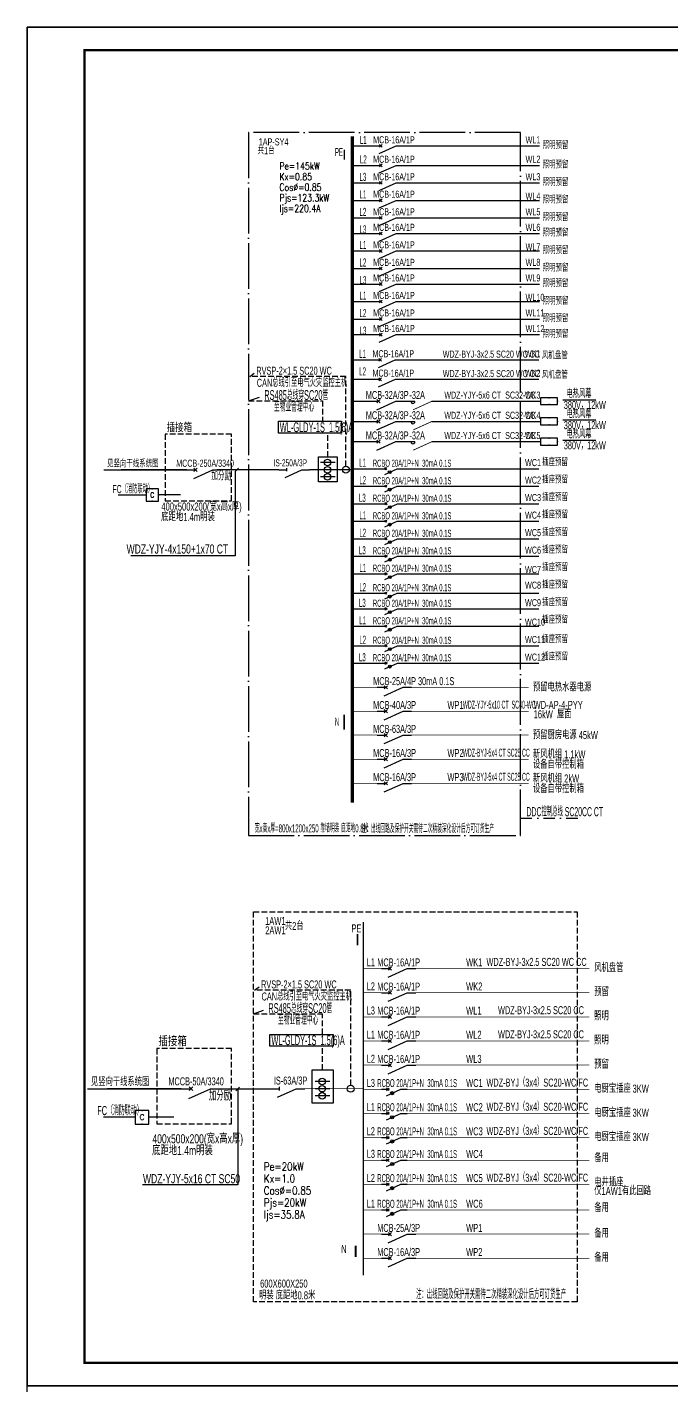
# Model space of a CAD drawing. Extents: x -118086 to 144314, y -110039 to 305761.
# Drawn here: x 27084 to 55267, y 8761 to 68161 of the extents above; entities that cross this region are included whole.
import ezdxf
from ezdxf.enums import TextEntityAlignment as Align

# ---------------------------------------------------------------- set-up
doc = ezdxf.new("R2010")
doc.units = 0
doc.header["$LTSCALE"] = 1000
for name, pattern in [('CONTINOUS', [0]), ('DASH', [0.35, 0.25, -0.1]), ('DASHDOT', [1, 0.5, -0.25, 0, -0.25]), ('DOTE', [2.42, 2, -0.2, 0.02, -0.2])]:
    doc.linetypes.add(name, pattern=pattern)
doc.layers.get('0').update_dxf_attribs({"linetype": 'CONTINUOUS'})
for name, color, linetype in [('D-TEXT', 7, 'CONTINUOUS'), ('DIM-箱柜', 3, 'CONTINUOUS'), ('DQ', 7, 'CONTINOUS'), ('ELEC-text', 7, 'CONTINUOUS'), ('ELEMENT', 3, 'CONTINUOUS'), ('EQUIP-照明', 3, 'CONTINUOUS'), ('EQUIP-箱柜', 3, 'CONTINUOUS'), ('PUB_TEXT', 7, 'CONTINUOUS'), ('SIG_TEXT', 7, 'CONTINUOUS'), ('TEL_TEXT', 3, 'CONTINUOUS'), ('TEL_TITLE', 7, 'CONTINUOUS'), ('WIRE', 4, 'CONTINUOUS'), ('WIRE-照明', 1, 'CONTINUOUS'), ('内审意见修改', 2, 'CONTINUOUS')]:
    doc.layers.add(name, color=color, linetype=linetype)
doc.layers.add('内审要求修改2.10', color=6, linetype='CONTINUOUS', plot=False)
doc.layers.get('内审要求修改2.10').off()
doc.styles.add('_COMPLEX', font='ros.shx', dxfattribs={"width": 0.6, "bigfont": 'jd.shx'})
doc.styles.add('_HZTXT', font='ROS', dxfattribs={"width": 0.8, "bigfont": 'JD'})
doc.styles.add('_TCH_LABEL', font='COMPLEX', dxfattribs={"bigfont": 'GBCBIG'})
doc.styles.add('_TEL_DIM', font='ROMANS2', dxfattribs={"width": 0.8, "height": 3.5, "bigfont": 'HZDF2'})
doc.styles.add('B', font='ros.shx', dxfattribs={"width": 0.8, "bigfont": 'jd.shx'})
doc.styles.add('DIM_FONT', font='ROMANS', dxfattribs={"bigfont": 'HZTXT'})
doc.styles.add('JD', font='ros.shx', dxfattribs={"width": 0.8, "height": 600, "bigfont": 'hztxt.shx'})
doc.styles.get("Standard").update_dxf_attribs({"font": 'GBENOR', "bigfont": 'GBCBIG'})

# ---------------------------------------------------------------- blocks, each defined once
blk = doc.blocks.new('M_M8')
for p, q in [((-0.25, -0.2), (0, -0.75)), ((0.05, -0.25), (-0.05, -0.25))]:
    blk.add_line(p, q)
for points in [[(0, 0), (0, -0.25)], [(0, -0.75), (0, -1)]]:
    blk.add_lwpolyline(points)
at = {"style": 'DIM_FONT', "width": 0.8, "flags": 9}
blk.add_attdef('S', (0.25, -0.5), '', height=0.2, dxfattribs=at)
blk = doc.blocks.new('M_M7')
for p, q in [((-0.25, -0.2), (0, -0.75)), ((-0.047, -0.297), (0.047, -0.203)), ((-0.047, -0.203), (0.047, -0.297))]:
    blk.add_line(p, q)
for points in [[(0, 0), (0, -0.25)], [(0, -0.75), (0, -1)]]:
    blk.add_lwpolyline(points)
at = {"width": 0.8, "flags": 9}
blk.add_attdef('S', (0.25, -0.5), '', height=0.2, dxfattribs=at)
blk = doc.blocks.new('M_M19DXM')
for p, q in [((-0.25, -0.2), (0, -0.75)), ((-0.047, -0.203), (0.047, -0.297)), ((-0.047, -0.297), (0.047, -0.203))]:
    blk.add_line(p, q)
for points in [[(0, 0), (0, -0.25)], [(0, -0.75), (0, -1)]]:
    blk.add_lwpolyline(points)
blk.add_circle((-0.151, -0.417), 0.0615)
at = {"style": 'DIM_FONT', "width": 0.8, "flags": 9}
blk.add_attdef('S', (0.25, -0.5), '', height=0.2, dxfattribs=at)
blk = doc.blocks.new('$equip_U$00000105(JDQINJING)')
for p, q in [((0.5, 1), (-0.5, 1)), ((-0.5, 1), (-0.5, 0)), ((0.5, 0), (0.5, 1)), ((-0.5, 0), (0.5, 0))]:
    blk.add_line(p, q)
for p in [(0, 1), (-0.5, 0.5), (0, 0), (0.5, 0.5)]:
    blk.add_point(p)
at = {"color": 7, "style": '_TEL_DIM'}
blk.add_attdef('$TEXT$', text='', height=0.4, dxfattribs=at).set_placement((-0.002, 0.507), align=Align.MIDDLE_CENTER)
at = {"color": 7, "style": '_TEL_DIM', "flags": 1}
blk.add_attdef('A', text='', height=0.00002, dxfattribs=at).set_placement((0, 0), align=Align.MIDDLE_CENTER)
blk = doc.blocks.new('SADF AGF AERG AER GER')
at = {"layer": 'DIM-箱柜'}
blk.add_lwpolyline([(-462150, -1228514), (-378050, -1228514), (-378050, -1287914), (-462150, -1287914)], close=True, dxfattribs=at)
blk = doc.blocks.new('A$C6873132B')
at = {"layer": 'DIM-箱柜'}
blk.add_blockref('SADF AGF AERG AER GER', (378050, 1287914), dxfattribs=at)
blk = doc.blocks.new('$equip$00001413')
for p, q in [((0.75, 0.6), (-0.75, 0.6)), ((-0.75, 0.6), (-0.75, 0)), ((-0.75, 0), (0.75, 0)), ((0.75, 0), (0.75, 0.6))]:
    blk.add_line(p, q)
for p in [(-0.75, 0.3), (0, 0.6), (0, 0), (0.75, 0.3)]:
    blk.add_point(p)
at = {"style": '_TCH_LABEL', "flags": 9}
blk.add_attdef('A', (0, 0), '', height=0.00002, dxfattribs=at)
blk = doc.blocks.new('$equip$00001781')
blk.add_circle((0, 0), 0.5)
at = {"flags": 9}
blk.add_attdef('A', (0, 0), '', height=0.00002, dxfattribs=at)
blk = doc.blocks.new('$element$00000577')
at = {"const_width": 0.0233}
for points in [[(0, 0), (0, -0.25)], [(-0.25, -0.2), (0, -0.75), (0, -1)]]:
    blk.add_lwpolyline(points, dxfattribs=at)
blk.add_arc((-0.008, -0.192), 0.0589, 81.8699, 278.1301)
at = {"flags": 9}
blk.add_attdef('S', (0, 0), '', height=0.00000667, dxfattribs=at)

msp = doc.modelspace()

# ---------------------------------------------------------------- linework, layer by layer
at = {"linetype": 'DOTE'}
for p, q in [((36764, 63555), (36760, 32825)), ((48657, 63555), (36764, 63555)), ((48653, 32825), (48657, 63555)), ((36760, 32825), (48653, 32825))]:
    msp.add_line(p, q, dxfattribs=at)
at = {"color": 3, "linetype": 'DASH'}
for p, q in [((36813, 52889, 0), (37011, 53040, 0)), ((41017, 52889, 0), (36813, 52889, 0)), ((41017, 48962), (41017, 52889)), ((37023, 26058, 0), (37221, 26209, 0)), ((41227, 26058, 0), (37023, 26058, 0)), ((41227, 21901), (41227, 26058))]:
    msp.add_line(p, q, dxfattribs=at)
at = {"color": 0}
for p, q in [((36764, 51829), (37240, 51981)), ((36978, 25028), (37419, 25180))]:
    msp.add_line(p, q, dxfattribs=at)
at = {"linetype": 'DASH'}
for p, q in [((36764, 51829), (40000, 51829)), ((40000, 51829), (40000, 50929)), ((40229, 49377, 0), (40229, 50411, 0)), ((36978, 12433), (36978, 29489)), ((36978, 29489), (51130, 29489)), ((51130, 29489), (51130, 12433)), ((36978, 25028, 0), (40001, 25028, 0)), ((40001, 24128, 0), (40001, 25028, 0)), ((40001, 22576), (40001, 23610, 0)), ((51130, 12433), (36978, 12433))]:
    msp.add_line(p, q, dxfattribs=at)
for p, q in [((36175, 48731, 0), (36318, 48874, 0)), ((32287, 47704, 0), (31055, 47704, 0)), ((36199, 21659, 0), (36361, 21821, 0)), ((31809, 20500, 0), (30418, 20500, 0))]:
    msp.add_line(p, q)
at = {"linetype": 'Continuous'}
for points, const_width in [([(40947, 62801), (40947, 62361)], 64.6), ([(40943, 38099), (40943, 37455)], 64.6), ([(41525, 28513), (41525, 28016)], 72.9), ([(41445, 14884), (41445, 14387)], 72.9)]:
    msp.add_lwpolyline(points, dxfattribs=dict(at, const_width=const_width))
at = {"color": 2, "elevation": 0}
for points in [[(38066, 50929), (40822, 50929), (40822, 50411), (38066, 50411)], [(37698, 24128), (40455, 24128), (40455, 23610), (37698, 23610)]]:
    msp.add_lwpolyline(points, close=True, dxfattribs=at)
at = {"linetype": 'DASH', "elevation": 0}
for points in [[(36019, 50364), (33121, 50364), (33121, 47457), (36019, 47457)], [(36022, 23503), (32751, 23503), (32751, 20222), (36022, 20222)]]:
    msp.add_lwpolyline(points, close=True, dxfattribs=at)
at = {"color": 0, "elevation": 0}
msp.add_lwpolyline([(39824, 49377), (40633, 49377), (40633, 48288), (39824, 48288)], close=True, dxfattribs=at)
at = {"color": 2}
for centre in [(40219, 49124), (40219, 48812), (40219, 48502), (39980, 22063), (39980, 21751), (39980, 21441)]:
    msp.add_circle(centre, 143, dxfattribs=at)
at = {"layer": 'ELEMENT'}
msp.add_lwpolyline([(39549, 22576), (40455, 22576), (40455, 21117), (39549, 21117)], close=True, dxfattribs=at)
at = {"layer": 'SIG_TEXT'}
for p, q in [((50499, 51872, 0), (51945, 51872, 0)), ((50499, 50988, 0), (51945, 50988, 0)), ((50499, 50105, 0), (51945, 50105, 0))]:
    msp.add_line(p, q, dxfattribs=at)
at = {"layer": 'TEL_TEXT', "color": 0, "ltscale": 2}
for p, q in [((36175, 48731, 0), (36175, 45046, 0)), ((36175, 45046, 0), (31611, 45046, 0)), ((36291, 21751, 0), (36291, 17548, 0)), ((36291, 17548), (32123, 17548))]:
    msp.add_line(p, q, dxfattribs=at)
at = {"layer": 'TEL_TEXT', "ltscale": 2}
for p, q in [((32819, 47723, 0), (33783, 47723, 0)), ((32409, 20522, 0), (33498, 20522, 0))]:
    msp.add_line(p, q, dxfattribs=at)
at = {"layer": 'TEL_TITLE'}
msp.add_lwpolyline([(27084, 8761), (111184, 8761), (111184, 68161), (27084, 68161)], close=True, dxfattribs=at)
at = {"layer": 'TEL_TITLE', "const_width": 100}
msp.add_lwpolyline([(29584, 9761), (110184, 9761), (110184, 67161), (29584, 67161)], close=True, dxfattribs=at)
at = {"layer": 'WIRE', "color": 4}
for p, q in [((40554, 49124), (39911, 49124)), ((40554, 48812), (39911, 48812)), ((40554, 48502), (39911, 48502)), ((40314, 22063), (39672, 22063)), ((40314, 21751), (39672, 21751)), ((40314, 21441), (39672, 21441))]:
    msp.add_line(p, q, dxfattribs=at)
at = {"layer": 'WIRE', "color": 7, "linetype": 'DASHDOT'}
msp.add_lwpolyline([(48653, 33575), (51430, 33575)], dxfattribs=at)
at = {"layer": 'WIRE-照明'}
for p, q in [((41302, 62970), (42545, 62970)), ((43373, 62970), (49479, 62970)), ((41302, 62120), (42545, 62120)), ((43373, 62120), (49479, 62120)), ((41285, 61355), (42528, 61355)), ((43373, 61355), (49479, 61355)), ((41287, 60590), (42530, 60590)), ((43373, 60590), (49479, 60590)), ((41285, 59824), (42528, 59824)), ((43373, 59824), (49479, 59824)), ((41285, 59143), (42528, 59143)), ((43373, 59143), (49479, 59143)), ((41287, 58378), (42530, 58378)), ((43373, 58378), (49479, 58378)), ((41285, 57612), (42528, 57612)), ((43373, 57612), (49479, 57612)), ((41285, 56931), (42528, 56931)), ((43373, 56931), (49479, 56931)), ((41287, 56165), (42530, 56165)), ((43373, 56165), (49479, 56165)), ((41285, 55400), (42528, 55400)), ((43373, 55400), (49479, 55400)), ((41285, 54719), (42528, 54719)), ((43373, 54719), (49479, 54719)), ((41272, 53617), (42516, 53617)), ((43342, 53617), (49448, 53617)), ((41272, 52768), (42516, 52768)), ((43344, 52768), (49450, 52768)), ((30438, 48812), (34443, 48812)), ((41274, 48857), (42518, 48857)), ((43346, 48857), (49452, 48857)), ((41277, 48092), (42520, 48092)), ((43348, 48092), (49454, 48092)), ((41260, 47326), (42503, 47326)), ((43350, 47326), (49456, 47326)), ((41277, 46561), (42520, 46561)), ((43348, 46561), (49454, 46561)), ((41277, 45796), (42520, 45796)), ((43350, 45796), (49456, 45796)), ((41260, 45030), (42520, 45030)), ((43350, 45030), (49456, 45030)), ((41277, 44265), (42520, 44265)), ((43350, 44265), (49456, 44265)), ((41277, 43416), (42520, 43416)), ((43348, 43416), (49454, 43416)), ((41260, 42734), (42503, 42734)), ((43350, 42734), (49456, 42734)), ((41274, 41969), (42518, 41969)), ((43348, 41969), (49454, 41969)), ((41277, 41120), (42520, 41120)), ((43350, 41120), (49456, 41120)), ((41260, 40354), (42503, 40354)), ((43350, 40354), (49456, 40354)), ((29722, 21751), (34243, 21751)), ((35242, 21751), (37839, 21751))]:
    msp.add_line(p, q, dxfattribs=at)
at = {"layer": 'WIRE-照明', "linetype": 'Continuous'}
for p, q in [((41304, 51808), (42070, 51808)), ((43195, 51808), (44032, 51808)), ((44782, 51808), (49525, 51808)), ((41304, 50925), (42070, 50925)), ((43195, 50925), (44032, 50925)), ((44782, 50925), (49525, 50925)), ((41304, 50041), (42070, 50041)), ((43195, 50041), (44032, 50041)), ((44782, 50041), (49525, 50041)), ((34063, 48812), (31200, 48812)), ((38091, 48812), (35392, 48812)), ((41287, 48812), (39420, 48812)), ((33814, 21751), (30582, 21751))]:
    msp.add_line(p, q, dxfattribs=at)
at = {"layer": 'WIRE-照明'}
for points, const_width in [([(41304, 63391), (41304, 34250)], 142), ([(41782, 29036), (41782, 13598)], 60)]:
    msp.add_lwpolyline(points, dxfattribs=dict(at, const_width=const_width))
at = {"layer": 'WIRE-照明', "linetype": 'Continuous'}
for points, const_width in [([(41304, 39299), (42392, 39299)], 30), ([(43517, 39299), (49013, 39299)], 30), ([(41304, 38255), (42392, 38255)], 30), ([(43517, 38255), (49013, 38255)], 30), ([(41304, 37212), (42392, 37212)], 30), ([(43517, 37212), (49013, 37212)], 30), ([(41304, 36156), (42392, 36156)], 30), ([(43517, 36156), (49013, 36156)], 30), ([(41304, 35101), (42392, 35101)], 30), ([(43517, 35101), (49013, 35101)], 30), ([(41782, 27003), (42570, 27003)], 30), ([(44070, 27003), (51659, 27003)], 30), ([(41782, 25948), (42570, 25948)], 30), ([(44070, 25948), (51659, 25948)], 30), ([(41782, 24892), (42570, 24892)], 30), ([(44070, 24892), (51659, 24892)], 30), ([(41782, 23837), (42570, 23837)], 30), ([(43695, 23837), (51659, 23837)], 30), ([(41782, 22782), (42570, 22782)], 30), ([(43695, 22782), (51659, 22782)], 30), ([(39221, 21751), (41782, 21751)], 25), ([(39417, 21751), (39989, 21751)], 25), ([(41782, 21726), (42570, 21726)], 30), ([(43695, 21726), (51659, 21726)], 30), ([(41782, 20671), (42570, 20671)], 30), ([(43695, 20671), (51659, 20671)], 30), ([(41782, 19615), (42570, 19615)], 30), ([(43695, 19615), (51659, 19615)], 30), ([(41782, 18626), (42570, 18626)], 30), ([(43695, 18626), (51659, 18626)], 30), ([(41782, 17571), (42570, 17571)], 30), ([(43695, 17571), (51659, 17571)], 30), ([(41782, 16449), (42570, 16449)], 30), ([(43695, 16449), (51659, 16449)], 30), ([(41782, 15394), (42570, 15394)], 30), ([(43695, 15394), (51659, 15394)], 30), ([(41782, 14338), (42570, 14338)], 30), ([(43695, 14338), (51659, 14338)], 30)]:
    msp.add_lwpolyline(points, dxfattribs=dict(at, const_width=const_width))

# ---------------------------------------------------------------- block references
at = {"layer": 'DIM-箱柜'}
for p in [(489234, 1296675), (489234, 1237275)]:
    msp.add_blockref('SADF AGF AERG AER GER', p, dxfattribs=at)
at = {"layer": 'DQ'}
for name, p, xscale, yscale, zscale, rotation in [('M_M7', (42213, 62970), 1328.571428571428, 1328.571428571428, 1328.571428571428, 90), ('M_M7', (42213, 62120), 1328.571428571429, 1328.571428571429, 1328.571428571429, 89.99999999999999), ('M_M7', (42213, 61355), 1328.571428571429, 1328.571428571429, 1328.571428571429, 89.99999999999999), ('M_M7', (42213, 60590), 1328.571428571429, 1328.571428571429, 1328.571428571429, 89.99999999999999), ('M_M7', (42213, 59824), 1328.571428571428, 1328.571428571428, 1328.571428571428, 90), ('M_M7', (42213, 59143), 1328.571428571429, 1328.571428571429, 1328.571428571429, 89.99999999999999), ('M_M7', (42213, 58378), 1328.571428571429, 1328.571428571429, 1328.571428571429, 89.99999999999999), ('M_M7', (42213, 57612), 1328.571428571428, 1328.571428571428, 1328.571428571428, 90), ('M_M7', (42213, 56931), 1328.571428571429, 1328.571428571429, 1328.571428571429, 89.99999999999999), ('M_M7', (42213, 56165), 1328.571428571429, 1328.571428571429, 1328.571428571429, 89.99999999999999), ('M_M7', (42213, 55400), 1328.571428571428, 1328.571428571428, 1328.571428571428, 90), ('M_M7', (42213, 54719), 1328.571428571429, 1328.571428571429, 1328.571428571429, 89.99999999999999), ('M_M7', (42182, 53617), 1328.571428571429, 1328.571428571429, 1328.571428571429, 89.99999999999999), ('M_M7', (42184, 52768), 1328.571428571428, 1328.571428571428, 1328.571428571428, 90), ('M_M8', (38091, 48812), 1328.571428571429, 1328.571428571429, 1328.571428571429, 89.99999999999999), ('M_M8', (37721, 21751), 1500, 1500, 1500, 90)]:
    msp.add_blockref(name, p, dxfattribs=dict(at, xscale=xscale, yscale=yscale, zscale=zscale, rotation=rotation))
at = {"layer": 'ELEMENT'}
for name, p, xscale, yscale, zscale, rotation in [('M_M7', (42070, 51808), 1500, 1500, 1500, 90), ('$element$00000577', (43657, 51808), 1500, 1500, 1500, 90), ('M_M7', (42070, 50925), 1500, 1500, 1500, 90), ('$element$00000577', (43657, 50925), 1500, 1500, 1500, 90), ('M_M7', (42070, 50041), 1500, 1500, 1500, 90), ('$element$00000577', (43657, 50041), 1500, 1500, 1500, 90), ('M_M7', (34063, 48812), 1518.367346938746, 1518.367346938746, 1518.367346938746, 90), ('M_M19DXM', (42516, 48857), 996.428571428589, 996.428571428589, 996.428571428589, 89.99999999999999), ('M_M19DXM', (42518, 48092), 996.428571428589, 996.428571428589, 996.428571428589, 89.99999999999999), ('M_M19DXM', (42520, 47326), 996.4285714285713, 996.4285714285713, 996.4285714285713, 90), ('M_M19DXM', (42518, 46561), 996.4285714285713, 996.4285714285713, 996.4285714285713, 90), ('M_M19DXM', (42520, 45796), 996.4285714285713, 996.4285714285713, 996.4285714285713, 90), ('M_M19DXM', (42520, 45030), 996.4285714285713, 996.4285714285713, 996.4285714285713, 90), ('M_M19DXM', (42520, 44265), 996.4285714285713, 996.4285714285713, 996.4285714285713, 90), ('M_M19DXM', (42518, 43416), 996.4285714285697, 996.4285714285697, 996.4285714285697, 89.99999999999999), ('M_M19DXM', (42520, 42734), 996.4285714285713, 996.4285714285713, 996.4285714285713, 90), ('M_M19DXM', (42518, 41969), 996.4285714285713, 996.4285714285713, 996.4285714285713, 90), ('M_M19DXM', (42520, 41120), 996.4285714285697, 996.4285714285697, 996.4285714285697, 89.99999999999999), ('M_M19DXM', (42520, 40354), 996.4285714285713, 996.4285714285713, 996.4285714285713, 90), ('M_M7', (42392, 39299), 1500, 1500, 1500, 90), ('M_M7', (42392, 38255), 1500, 1500, 1500, 90), ('M_M7', (42392, 37212), 1500, 1500, 1500, 90), ('M_M7', (42392, 36156), 1500, 1500, 1500, 90), ('M_M7', (42392, 35101), 1500, 1500, 1500, 90), ('M_M7', (42570, 27003), 1500, 1500, 1500, 90), ('M_M7', (42570, 25948), 1500, 1500, 1500, 90), ('M_M7', (42570, 24892), 1500, 1500, 1500, 90), ('M_M7', (42570, 23837), 1500, 1500, 1500, 90), ('M_M7', (42570, 22782), 1500, 1500, 1500, 90), ('M_M7', (33814, 21751), 1714.285714285681, 1714.285714285681, 1714.285714285681, 90), ('M_M19DXM', (42570, 21726), 1125, 1125, 1125, 90), ('M_M19DXM', (42570, 20671), 1125, 1125, 1125, 90), ('M_M19DXM', (42570, 19615), 1125, 1125, 1125, 90), ('M_M19DXM', (42570, 18626), 1125, 1125, 1125, 90), ('M_M19DXM', (42570, 17571), 1125, 1125, 1125, 90), ('M_M19DXM', (42570, 16449), 1125, 1125, 1125, 90), ('M_M7', (42570, 15394), 1500, 1500, 1500, 90), ('M_M7', (42570, 14338), 1500, 1500, 1500, 90)]:
    msp.add_blockref(name, p, dxfattribs=dict(at, xscale=xscale, yscale=yscale, zscale=zscale, rotation=rotation))
at = {"layer": 'EQUIP-照明', "linetype": 'ByBlock', "xscale": 300, "yscale": 300, "zscale": 300}
for p in [(41017, 48812), (41227, 21751)]:
    msp.add_blockref('$equip$00001781', p, dxfattribs=at)
at = {"layer": 'EQUIP-箱柜', "xscale": 500, "yscale": 500, "zscale": 500}
for p in [(49900, 51658), (49900, 50775), (49900, 49891)]:
    msp.add_blockref('$equip$00001413', p, dxfattribs=at)
at = {"layer": 'EQUIP-箱柜'}
for p, xscale, yscale, zscale in [((32553, 47439, 0), 531.4285714285714, 531.4285714285714, 531.4285714285714), ((32109, 20200, 0), 600, 600, 600)]:
    msp.add_blockref('$equip_U$00000105(JDQINJING)', p, dxfattribs=dict(at, xscale=xscale, yscale=yscale, zscale=zscale)).add_auto_attribs({'$TEXT$': 'C'})
at = {"layer": '内审要求修改2.10'}
for p in [(111184, 8761), (111184, -50639)]:
    msp.add_blockref('A$C6873132B', p, dxfattribs=at)

# ---------------------------------------------------------------- texts
at = {"layer": 'D-TEXT', "style": '_HZTXT', "width": 0.45}
for s, height, p in [('L1', 354.3, (41627, 63054)), ('PE', 354.3, (40538, 62522)), ('L2', 354.3, (41633, 62204)), ('L3', 354.3, (41615, 61438)), ('L1', 354.3, (41617, 60673)), ('L2', 354.3, (41615, 59908)), ('L3', 354.3, (41617, 59142)), ('L1', 354.3, (41617, 58461)), ('L2', 354.3, (41615, 57696)), ('L3', 354.3, (41617, 56930)), ('L1', 354.3, (41617, 56249)), ('L2', 354.3, (41615, 55483)), ('L3', 354.3, (41617, 54718)), ('L1', 354.3, (41602, 53701)), ('L2', 354.3, (41602, 52935)), ('L1', 354.3, (41604, 48941)), ('L2', 354.3, (41606, 48175)), ('L3', 354.3, (41590, 47410)), ('L1', 354.3, (41606, 46645)), ('L2', 354.3, (41606, 45879)), ('L3', 354.3, (41590, 45114)), ('L1', 354.3, (41606, 44348)), ('L2', 354.3, (41606, 43499)), ('L3', 354.3, (41590, 42818)), ('L1', 354.3, (41604, 42052)), ('L2', 354.3, (41606, 41203)), ('L3', 354.3, (41590, 40438)), ('N', 354, (40534, 37616)), ('DDC控制总线 SC20CC CT', 400, (48917, 33662)), ('宽x高x厚=800x1200x250 靠墙明装 底距地0.8米', 354.29, (37035, 32956)), ('注：出线回路及保护开关需待二次精装深化设计后方可订货生产', 354.29, (41692, 32935)), ('注：出线回路及保护开关需待二次精装深化设计后方可订货生产', 400, (44090, 12557))]:
    msp.add_text(s, height=height, dxfattribs=at).set_placement(p)
at = {"layer": 'D-TEXT', "color": 0, "style": '_HZTXT', "width": 0.45}
for s, height, p in [('RS485总线穿SC20管', 428.57, (37450, 51864, 0)), ('至物业管理中心', 428.6, (37873, 51351, 0)), ('WL-GLDY-1S  1.5(6)A', 428.57, (38129, 50457, 0)), ('RS485总线穿SC20管', 428.57, (37628, 25062, 0)), ('至物业管理中心', 428.6, (38051, 24550, 0)), ('WL-GLDY-1S  1.5(6)A', 428.57, (37761, 23656, 0))]:
    msp.add_text(s, height=height, dxfattribs=at).set_placement(p)
at = {"layer": 'ELEC-text', "style": '_HZTXT', "width": 0.8}
for height, p in [(354.3, (33183, 50461, 0)), (400, (32821, 23613, 0))]:
    msp.add_text('插接箱', height=height, dxfattribs=at).set_placement(p)
at = {"layer": 'PUB_TEXT', "style": '_HZTXT', "width": 0.5}
for height, p in [(354.3, (30817, 47789, 1015)), (400, (30149, 20596, 1146))]:
    msp.add_text('FC（消防联动）', height=height, dxfattribs=at).set_placement(p)
at = {"layer": 'SIG_TEXT', "style": '_TEL_DIM', "width": 0.8}
for s, height, p in [('Cos%%C=0.85', 310, (38113, 61010)), ('Pjs=123.3kW', 310, (38113, 60545)), ('Ijs=220.4A', 310, (38113, 60080)), ('Pe=20kW', 350, (37429, 18171)), ('Kx=1.0', 350, (37429, 17646)), ('Cos%%C=0.85', 350, (37429, 17121)), ('Pjs=20kW', 350, (37429, 16596)), ('Ijs=35.8A', 350, (37429, 16071))]:
    msp.add_text(s, height=height, dxfattribs=at).set_placement(p)
at = {"layer": 'TEL_TEXT', "ltscale": 2, "style": '_COMPLEX'}
for s, height, width, p in [('1AP-SY4', 310, 0.7, (37208, 62990)), ('MCB-16A/1P', 310, 0.6, (42212, 63082)), ('WL1', 310, 0.7, (48872, 63082)), ('照明预留', 310, 0.7, (49620, 62840)), ('MCB-16A/1P', 310, 0.6, (42212, 62232)), ('MCB-16A/1P', 310, 0.6, (42212, 61467)), ('照明预留', 310, 0.7, (49620, 61990)), ('照明预留', 310, 0.7, (49620, 61225)), ('MCB-16A/1P', 310, 0.6, (42212, 60702)), ('照明预留', 310, 0.7, (49620, 60460)), ('MCB-16A/1P', 310, 0.6, (42212, 59936)), ('照明预留', 310, 0.7, (49620, 59694)), ('MCB-16A/1P', 310, 0.6, (42212, 59255)), ('MCB-16A/1P', 310, 0.6, (42212, 58490)), ('照明预留', 310, 0.7, (49620, 59013)), ('照明预留', 310, 0.7, (49620, 58247)), ('MCB-16A/1P', 310, 0.6, (42212, 57724)), ('照明预留', 310, 0.7, (49620, 57482)), ('MCB-16A/1P', 310, 0.6, (42212, 57043)), ('照明预留', 310, 0.7, (49620, 56801)), ('MCB-16A/1P', 310, 0.6, (42212, 56277)), ('MCB-16A/1P', 310, 0.6, (42212, 55512)), ('照明预留', 310, 0.7, (49620, 56035)), ('照明预留', 310, 0.7, (49620, 55270)), ('MCB-16A/1P', 310, 0.6, (42212, 54831)), ('照明预留', 310, 0.7, (49620, 54589)), ('MCB-16A/1P', 310, 0.6, (42181, 53729)), ('WDZ-BYJ-3x2.5 SC20 WC CC', 310, 0.6, (45252, 53712)), ('WK1', 310, 0.7, (48840, 53729)), ('风机盘管', 310, 0.7, (49589, 53651)), (' RVSP-2×1.5 SC20 WC', 350, 0.6, (37011, 52967, 0)), ('MCB-16A/1P', 310, 0.6, (42183, 52880)), ('WDZ-BYJ-3x2.5 SC20 WC CC', 310, 0.6, (45254, 52862)), ('WK2', 310, 0.7, (48842, 52880)), ('风机盘管', 310, 0.7, (49591, 52801)), ('CAN总线引至电气火灾监控主机', 350, 0.6, (37122, 52439, 0)), ('MCB-32A/3P', 350, 0.6, (41890, 51904)), ('电热风幕', 350, 0.6, (50661, 51955, -124)), ('-32A', 350, 0.6, (43796, 51904)), ('WDZ-YJY-5x6 CT  SC32-CC', 310, 0.6, (45322, 51921)), ('WK3', 310, 0.7, (48840, 51920)), ('380V，12kW', 350, 0.6, (50544, 51470, -124)), ('MCB-32A/3P', 350, 0.6, (41890, 51020)), ('-32A', 350, 0.6, (43796, 51020)), ('WDZ-YJY-5x6 CT  SC32-CC', 310, 0.6, (45322, 51038)), ('WK4', 310, 0.7, (48840, 51037)), ('电热风幕', 350, 0.6, (50661, 51071, -124)), ('MCB-32A/3P', 350, 0.6, (41890, 50137)), ('-32A', 350, 0.6, (43796, 50137)), ('380V，12kW', 350, 0.6, (50544, 50586, -124)), ('电热风幕', 350, 0.6, (50661, 50188, -124)), ('WDZ-YJY-5x6 CT  SC32-CC', 310, 0.6, (45322, 50154)), ('WK5', 310, 0.7, (48840, 50153)), ('380V，12kW', 350, 0.6, (50544, 49703, -124)), ('插座预留', 310, 0.7, (49593, 48985)), ('RCBO 20A/1P+N  30mA 0.1S', 310, 0.5, (42194, 48942)), ('WC1', 310, 0.7, (48849, 48969)), ('RCBO 20A/1P+N  30mA 0.1S', 310, 0.5, (42196, 48176)), ('插座预留', 310, 0.7, (49595, 48219)), ('RCBO 20A/1P+N  30mA 0.1S', 310, 0.5, (42198, 47411)), ('插座预留', 310, 0.7, (49597, 47454)), ('底距地1.4m明装', 354.3, 0.7, (32941, 46568, 0)), ('400x500x200(宽x高x厚)', 354.29, 0.7, (32951, 47025, 0)), ('RCBO 20A/1P+N  30mA 0.1S', 310, 0.5, (42196, 46646)), ('插座预留', 310, 0.7, (49595, 46689)), ('RCBO 20A/1P+N  30mA 0.1S', 310, 0.5, (42198, 45880)), ('插座预留', 310, 0.7, (49597, 45923)), ('RCBO 20A/1P+N  30mA 0.1S', 310, 0.5, (42198, 45115)), ('插座预留', 310, 0.7, (49597, 45158)), ('RCBO 20A/1P+N  30mA 0.1S', 310, 0.5, (42198, 44350)), ('插座预留', 310, 0.7, (49597, 44393)), ('插座预留', 310, 0.7, (49595, 43627)), ('RCBO 20A/1P+N  30mA 0.1S', 310, 0.5, (42196, 43500)), ('RCBO 20A/1P+N  30mA 0.1S', 310, 0.5, (42198, 42819)), ('插座预留', 310, 0.7, (49597, 42862)), ('RCBO 20A/1P+N  30mA 0.1S', 310, 0.5, (42196, 42054)), ('插座预留', 310, 0.7, (49595, 42097)), ('插座预留', 310, 0.7, (49597, 41247)), ('RCBO 20A/1P+N  30mA 0.1S', 310, 0.5, (42198, 41204)), ('RCBO 20A/1P+N  30mA 0.1S', 310, 0.5, (42198, 40439)), ('插座预留', 310, 0.7, (49597, 40482)), ('MCB-25A/4P 30mA 0.1S', 350, 0.6, (42212, 39394)), ('预留电热水器电源', 350, 0.7, (49196, 39123)), ('MCB-40A/3P', 350, 0.6, (42212, 38351)), ('WP1', 350, 0.7, (45455, 38353)), ('WDZ-YJY-5x10 CT  SC40-WC', 350, 0.4, (46131, 38368)), ('WD-AP-4-PYY', 350, 0.7, (49227, 38357)), ('16kW  屋面', 350, 0.7, (49227, 37946)), ('MCB-63A/3P', 350, 0.6, (42212, 37307)), ('预留厨房电源 45kW', 350, 0.7, (49196, 37036)), ('MCB-16A/3P', 350, 0.6, (42212, 36252)), ('WP2', 350, 0.7, (45455, 36254)), ('新风机组 1.1kW', 350, 0.7, (49196, 36195)), ('设备自带控制箱', 350, 0.7, (49196, 35746)), ('MCB-16A/3P', 350, 0.6, (42212, 35197)), ('WP3', 350, 0.7, (45455, 35198)), ('新风机组 2kW', 350, 0.7, (49196, 35139)), ('设备自带控制箱', 350, 0.7, (49196, 34690)), ('1AW1 ', 350, 0.7, (37487, 28910)), ('2AW1 ', 350, 0.7, (37491, 28499)), ('共2台', 350, 0.7, (38350, 28691)), ('L1', 350, 0.6, (41931, 27106)), ('MCB-16A/1P', 350, 0.6, (42389, 27099)), ('WK1', 350, 0.7, (46274, 27101)), ('WDZ-BYJ-3x2.5 SC20 WC CC', 350, 0.6, (47163, 27120)), ('风机盘管', 350, 0.7, (51876, 26857)), (' RVSP-2×1.5 SC20 WC', 350, 0.6, (37221, 26136, 0)), ('L2', 350, 0.6, (41931, 26051)), ('MCB-16A/1P', 350, 0.6, (42389, 26043)), ('WK2', 350, 0.7, (46274, 26045)), ('预留', 350, 0.7, (51876, 25802)), ('CAN总线引至电气火灾监控主机', 350, 0.6, (37332, 25608, 0)), ('L3', 350, 0.6, (41931, 24995)), ('MCB-16A/1P', 350, 0.6, (42389, 24988)), ('WL1', 350, 0.7, (46274, 24990)), ('WDZ-BYJ-3x2.5 SC20 CC', 350, 0.6, (47667, 25009)), ('照明', 350, 0.7, (51870, 24746)), ('L1', 350, 0.6, (41931, 23940)), ('MCB-16A/1P', 350, 0.6, (42389, 23932)), ('WL2', 350, 0.7, (46274, 23934)), ('WDZ-BYJ-3x2.5 SC20 CC', 350, 0.6, (47667, 23954)), ('照明', 350, 0.7, (51870, 23691)), ('L2', 350, 0.6, (41931, 22884)), ('MCB-16A/1P', 350, 0.6, (42389, 22877)), ('WL3', 350, 0.7, (46274, 22879)), ('预留', 350, 0.7, (51876, 22636)), ('IS-63A/3P', 350, 0.6, (37868, 21932)), ('L3', 350, 0.6, (41931, 21829)), ('RCBO 20A/1P+N  30mA 0.1S', 350, 0.45, (42389, 21822)), ('WC1', 350, 0.7, (46274, 21824)), ('WDZ-BYJ（3x4）SC20-WC/FC', 350, 0.6, (47163, 21843)), ('电厨宝插座  ', 350, 0.7, (51876, 21580)), ('3KW', 350, 0.7, (53551, 21580)), ('L1', 350, 0.6, (41931, 20773)), ('RCBO 20A/1P+N  30mA 0.1S', 350, 0.45, (42389, 20766)), ('WC2', 350, 0.7, (46274, 20768)), ('WDZ-BYJ（3x4）SC20-WC/FC', 350, 0.6, (47163, 20787)), ('电厨宝插座  ', 350, 0.7, (51876, 20525)), ('3KW', 350, 0.7, (53551, 20525)), ('400x500x200(宽x高x厚)', 400, 0.7, (32559, 19361, 0)), ('L2', 350, 0.6, (41931, 19718)), ('RCBO 20A/1P+N  30mA 0.1S', 350, 0.45, (42389, 19711)), ('WC3', 350, 0.7, (46274, 19713)), ('WDZ-BYJ（3x4）SC20-WC/FC', 350, 0.6, (47163, 19732)), ('电厨宝插座  ', 350, 0.7, (51876, 19469)), ('3KW', 350, 0.7, (53551, 19469)), ('底距地1.4m明装', 400, 0.7, (32547, 18846, 0)), ('L3', 350, 0.6, (41931, 18729)), ('RCBO 20A/1P+N  30mA 0.1S', 350, 0.45, (42389, 18721)), ('WC4', 350, 0.7, (46274, 18723)), ('备用', 350, 0.7, (51876, 18546)), ('L2', 350, 0.6, (41931, 17673)), ('RCBO 20A/1P+N  30mA 0.1S', 350, 0.45, (42389, 17666)), ('WC5', 350, 0.7, (46274, 17668)), ('WDZ-BYJ（3x4）SC20-WC/FC', 350, 0.6, (47163, 17687)), ('电井插座', 350, 0.7, (51876, 17490)), ('L1', 350, 0.6, (41931, 16552)), ('RCBO 20A/1P+N  30mA 0.1S', 350, 0.45, (42389, 16545)), ('WC6', 350, 0.7, (46274, 16547)), ('备用', 350, 0.7, (51876, 16369)), ('MCB-25A/3P', 350, 0.6, (42389, 15489)), ('WP1', 350, 0.7, (46274, 15491)), ('备用', 350, 0.7, (51876, 15248)), ('MCB-16A/3P', 350, 0.6, (42389, 14434)), ('WP2', 350, 0.7, (46274, 14436)), ('备用', 350, 0.7, (51876, 14192))]:
    msp.add_text(s, height=height, dxfattribs=dict(at, width=width)).set_placement(p)
at = {"layer": 'TEL_TEXT', "linetype": 'Continuous', "style": 'B', "oblique": 0.7}
for s, height, width, p in [('共1台', 310, 0.7, (37158, 62606)), ('见竖向干线系统图', 310, 0.7, (30571, 48921)), ('MCCB-250A/3340  ', 310, 0.6, (33600, 48941, 0)), ('PE', 350, 0.7, (41261, 28585)), ('见竖向干线系统图', 350, 0.7, (29872, 21874)), ('MCCB-50A/3340', 350, 0.6, (33256, 21897, 0)), ('N', 350, 0.7, (40810, 14569)), ('600X600X250', 350, 0.7, (37265, 13056)), ('明装 底距地0.8米', 350, 0.7, (37221, 12541))]:
    msp.add_text(s, height=height, dxfattribs=dict(at, width=width)).set_placement(p)
at = {"layer": 'TEL_TEXT', "style": '_COMPLEX', "width": 0.7}
for s, p in [('WL2', (48872, 62232)), ('WL3', (48872, 61467)), ('WL4', (48872, 60618)), ('WL5', (48872, 59936)), ('WL6', (48872, 59255)), ('WL7', (48872, 58406)), ('WL8', (48872, 57724)), ('WL9', (48872, 57043)), ('WL10', (48872, 56194)), ('WL11', (48872, 55512)), ('WL12', (48872, 54831)), ('WC2', (48849, 48204)), ('WC3', (48849, 47439)), ('WC4', (48849, 46673)), ('WC5', (48849, 45908)), ('WC6', (48849, 45143)), ('WC7', (48847, 44293)), ('WC8', (48849, 43612)), ('WC9', (48847, 42846)), ('WC10', (48847, 41997)), ('WC11', (48847, 41232)), ('WC12', (48847, 40466))]:
    msp.add_text(s, height=310, dxfattribs=at).set_placement(p)
at = {"layer": 'TEL_TEXT', "color": 6, "linetype": 'Continuous', "style": 'JD', "width": 0.6}
for height, p in [(354.3, (35139, 48355)), (400, (35029, 21235))]:
    msp.add_text('加分励', height=height, dxfattribs=at).set_placement(p)
at = {"layer": 'TEL_TEXT', "linetype": 'Continuous', "style": 'B', "width": 0.55}
msp.add_text('IS-250A/3P', height=310, dxfattribs=at).set_placement((37859, 48959))
at = {"layer": 'TEL_TEXT', "color": 0, "ltscale": 2, "style": '_COMPLEX', "width": 0.7}
msp.add_text('WDZ-YJY-4x150+1x70 CT', height=400, dxfattribs=at).set_placement((31430, 45147, 0))
at = {"layer": '内审意见修改', "style": '_TEL_DIM', "width": 0.8}
for s, p in [('Pe=145kW', (38113, 61940)), ('Kx=0.85', (38113, 61475))]:
    msp.add_text(s, height=310, dxfattribs=at).set_placement(p)
at = {"layer": '内审意见修改', "ltscale": 2, "style": '_COMPLEX'}
for s, width, p in [('WDZ-BYJ-5x4 CT SC25 CC', 0.4, (46131, 36269)), ('WDZ-BYJ-5x4 CT SC25 CC', 0.4, (46131, 35214)), ('仅1AW1有此回路', 0.7, (51876, 17104))]:
    msp.add_text(s, height=350, dxfattribs=dict(at, width=width)).set_placement(p)
at = {"layer": '内审意见修改', "color": 2, "ltscale": 2, "style": '_COMPLEX', "width": 0.7}
msp.add_text('WDZ-YJY-5x16 CT SC50', height=400, dxfattribs=at).set_placement((32147, 17616, 0))

doc.saveas('drawing.dxf')
